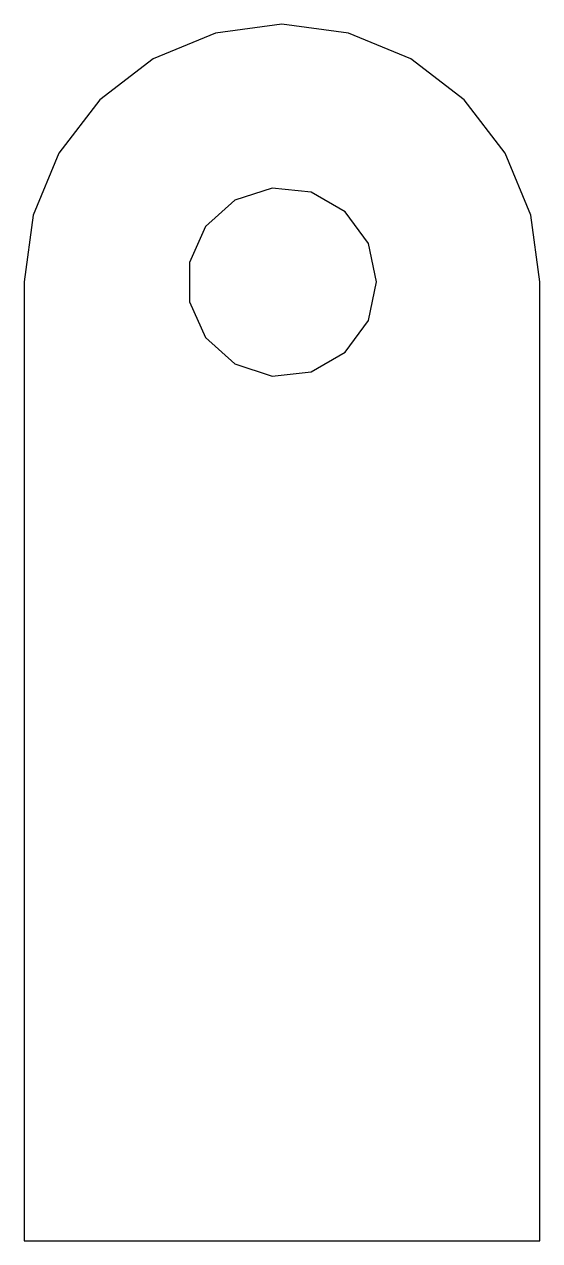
# Model space of a CAD drawing. Header units: millimetres. Extents: x 0 to 45, y 0 to 106.
import ezdxf

# ---------------------------------------------------------------- set-up
doc = ezdxf.new("R2010")
doc.units = ezdxf.units.MM
doc.layers.add('CUT_INNER', color=3, linetype='Continuous')
doc.layers.add('CUT_OUTER', color=1, linetype='Continuous')

msp = doc.modelspace()

# ---------------------------------------------------------------- linework, layer by layer
at = {"layer": 'CUT_INNER'}
msp.add_lwpolyline([(30.75, 83.71), (30.04, 87.06), (28.02, 89.84), (25.05, 91.55), (21.64, 91.91), (18.38, 90.85), (15.83, 88.56), (14.43, 85.42), (14.43, 81.99), (15.83, 78.86), (18.38, 76.56), (21.64, 75.5), (25.05, 75.86), (28.02, 77.58), (30.04, 80.35)], close=True, dxfattribs=at)
at = {"layer": 'CUT_OUTER'}
msp.add_lwpolyline([(45, 30), (45, 83.71), (44.23, 89.53), (41.99, 94.96), (38.41, 99.62), (33.75, 103.19), (28.32, 105.44), (22.5, 106.21), (16.68, 105.44), (11.25, 103.19), (6.59, 99.62), (3.01, 94.96), (0.77, 89.53), (0, 83.71), (0, 30), (0, 0), (45, 0)], close=True, dxfattribs=at)

doc.saveas('drawing.dxf')
